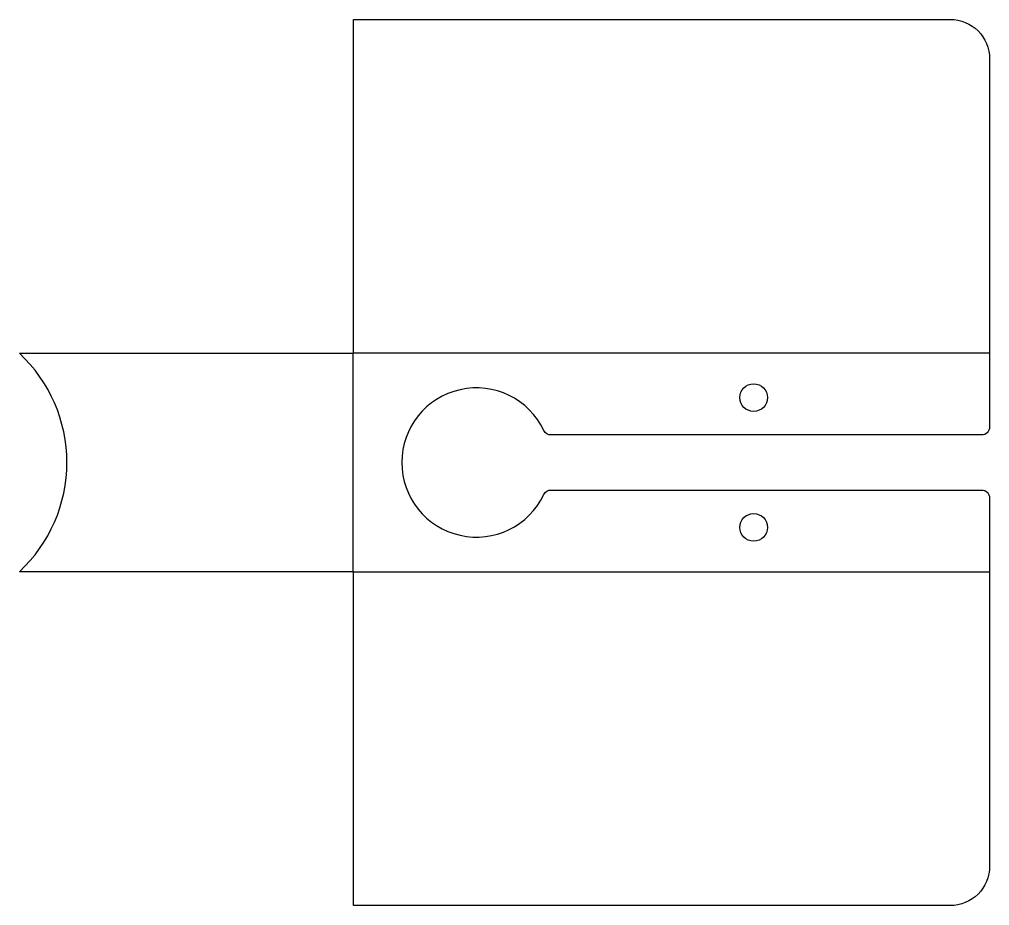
# Model space of a CAD drawing. Extents: x -167 to 80, y -113 to 113.
import ezdxf

# ---------------------------------------------------------------- set-up
doc = ezdxf.new("R2010")
doc.units = 0

msp = doc.modelspace()

# ---------------------------------------------------------------- linework, layer by layer
at = {"layer": '1'}
msp.add_lwpolyline([(-81.79, 112.73), (70, 112.73, -0.414214), (80, 102.73), (80, 9, -0.414214), (78, 7), (-31.53, 7, -0.28969), (-33.33, 8.14, 4.441518), (-33.33, -8.14, -0.28969), (-31.53, -7), (78, -7, -0.414214), (80, -9), (80, -102.73, -0.414214), (70, -112.73), (-81.79, -112.73), (-81.79, -27.79), (-166.73, -27.79, 0.43473), (-166.73, 27.79), (-81.79, 27.79)], format="xyb", close=True, dxfattribs=at)
for centre in [(20, 16.5), (20, -16.5)]:
    msp.add_circle(centre, 3.5, dxfattribs=at)
at = {"layer": '2'}
for p, q in [((-81.87, -27.79), (-81.87, 27.79)), ((-81.79, 27.87), (80, 27.87)), ((80, -27.87), (-81.79, -27.87))]:
    msp.add_line(p, q, dxfattribs=at)

doc.saveas('drawing.dxf')
